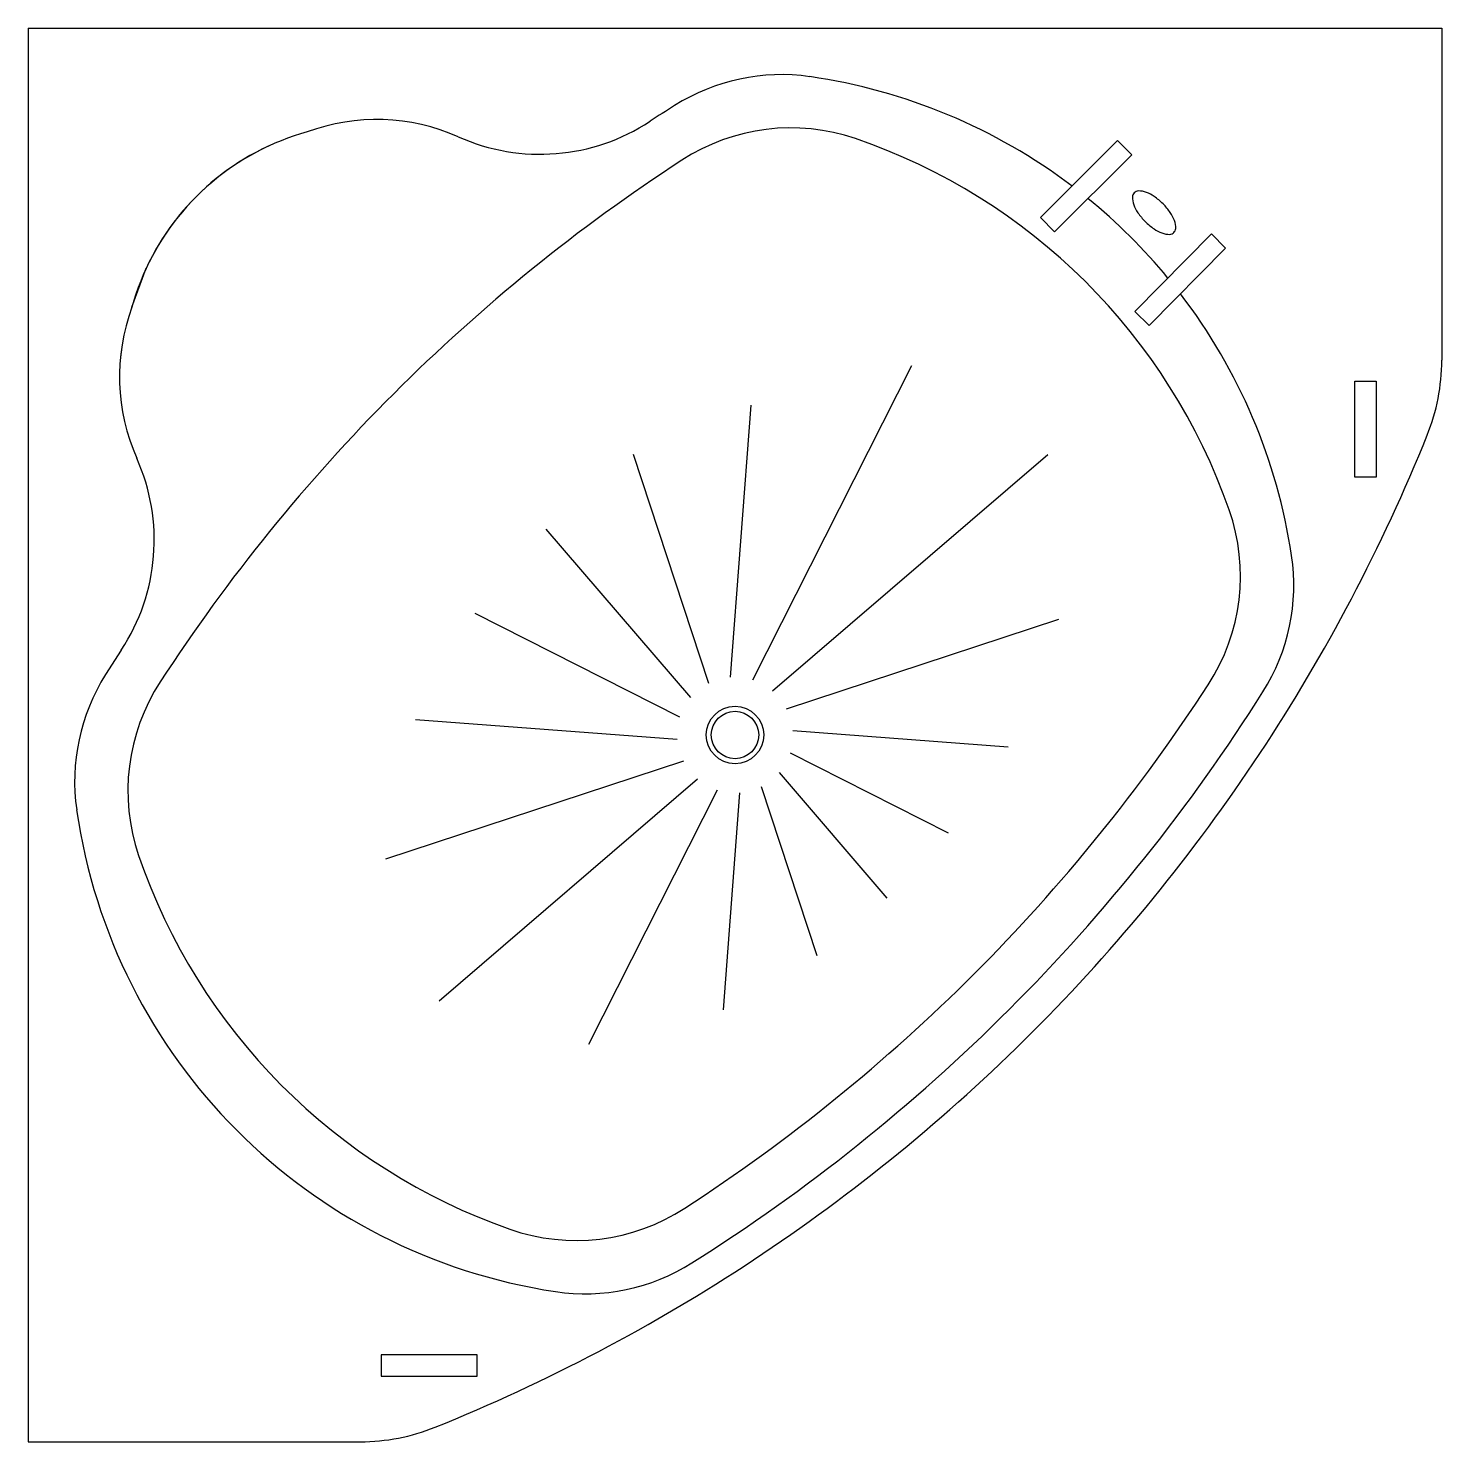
# Model space of a CAD drawing. Extents: x 0 to 142, y 0 to 141.
import ezdxf

# ---------------------------------------------------------------- set-up
doc = ezdxf.new("R2010")
doc.units = 0
doc.header["$LTSCALE"] = 50
doc.header["$MEASUREMENT"] = 0
doc.layers.get('0').update_dxf_attribs({"linetype": 'CONTINUOUS'})

msp = doc.modelspace()

# ---------------------------------------------------------------- linework, layer by layer
at = {"color": 0, "linetype": 'ByBlock'}
for p, q in [((0, 141.5), (141.5, 141.5)), ((0, 141.5), (0, 0)), ((141.5, 141.5), (141.5, 108.26)), ((42.55, 130.41), (42.55, 130.41)), ((109.04, 130.26), (101.32, 122.54)), ((109.04, 130.26), (110.46, 128.84)), ((110.46, 128.84), (102.74, 121.12)), ((101.32, 122.54), (102.74, 121.12)), ((118.44, 120.91), (110.77, 113.14)), ((119.87, 119.5), (118.44, 120.91)), ((119.87, 119.5), (112.2, 111.73)), ((10.37, 113.57), (11.8, 117.48)), ((112.2, 111.73), (110.77, 113.14)), ((72.55, 76.26), (88.45, 107.73)), ((70.3, 76.53), (72.36, 103.78)), ((11.09, 98.95), (11.09, 98.95)), ((68.12, 75.92), (60.6, 98.82)), ((74.52, 75.16), (102.06, 98.83)), ((66.34, 74.52), (51.86, 91.37)), ((65.24, 72.55), (44.74, 82.91)), ((75.92, 73.38), (103.17, 82.33)), ((9.31, 79.25), (7.73, 76.8)), ((64.97, 70.3), (38.75, 72.28)), ((76.53, 71.2), (98.1, 69.57)), ((65.58, 68.12), (35.76, 58.33)), ((76.26, 68.95), (92.09, 60.96)), ((75.16, 66.98), (85.96, 54.42)), ((66.98, 66.34), (41.13, 44.12)), ((68.95, 65.24), (56.07, 39.75)), ((73.38, 65.58), (78.93, 48.69)), ((71.2, 64.97), (69.56, 43.23)), ((0, 0), (33.24, 0))]:
    msp.add_line(p, q, dxfattribs=at)
msp.add_lwpolyline([(111.82, 122.15, 0.045828), (112.7, 121.42, 0.059417), (113.48, 121.01, 0.101135), (114.28, 120.87, 0.188966), (114.69, 121.05, 0.188966), (114.87, 121.46, 0.101135), (114.74, 122.26, 0.059417), (114.33, 123.05, 0.045828), (113.6, 123.93, 0.045828), (112.71, 124.66, 0.059417), (111.93, 125.07, 0.101135), (111.13, 125.21, 0.188966), (110.72, 125.03, 0.188966), (110.54, 124.62, 0.101135), (110.67, 123.82, 0.059417), (111.08, 123.03, 0.045828)], format="xyb", close=True, dxfattribs=at)
for points in [[(132.8, 96.56), (132.8, 106.16), (134.94, 106.16), (134.94, 96.56)], [(44.94, 8.7), (35.34, 8.7), (35.34, 6.56), (44.94, 6.56)]]:
    msp.add_lwpolyline(points, close=True, dxfattribs=at)
for radius in [2.87, 2.37]:
    msp.add_circle((70.75, 70.75), radius, dxfattribs=at)
for centre, radius, start, end in [((75.4, 116.86), 20, 81.7845, 122.3127), ((70.11, 80.25), 56.99, 52.8959, 81.7845), ((162.81, -21.35), 183.54, 122.3127, 123.2244), ((34.88, 112.32), 20.05, 65.9648, 110.3117), ((51.23, 148.94), 20.05, 245.9234, 303.3302), ((34.58, 106.92), 25.1, 105.3785, 155.1297), ((76.34, 111.53), 20, 71.1029, 123.0555), ((63.27, 73.37), 60.33, 19.2658, 71.1029), ((34.58, 106.92), 25.1, 114.8703, 164.6215), ((162.81, -21.35), 178.54, 123.0555, 134.992), ((70.11, 80.25), 56.99, 39.4936, 50.8707), ((70.11, 80.25), 56.99, 8.5471, 37.4683), ((29.18, 106.62), 20.05, 159.6883, 204.0352), ((29.18, 106.62), 20.05, 159.7118, 204.0352), ((121.5, 108.26), 20, 338.0297, 0), ((162.85, -21.31), 178.54, 135.008, 146.9445), ((-26.45, 167.95), 179.54, 315, 338.0297), ((-7.44, 90.27), 20.05, 326.6698, 24.0766), ((101.35, 86.68), 20, 326.9864, 19.2658), ((106.69, 85.75), 20, 327.7331, 8.5471), ((24.64, 66.1), 20, 147.6873, 188.2155), ((29.97, 65.16), 20, 146.9445, 198.8971), ((-31.59, 173.05), 178.54, 315.008, 326.9864), ((-31.59, 173.05), 183.54, 315.0078, 327.7331), ((61.25, 71.39), 56.99, 188.2155, 261.4529), ((68.13, 78.23), 60.33, 198.8971, 250.7342), ((-31.55, 173.09), 178.54, 303.0136, 314.992), ((-31.55, 173.09), 183.54, 302.2669, 314.9922), ((-26.45, 167.95), 179.54, 291.9703, 315), ((54.82, 40.15), 20, 250.7342, 303.0136), ((55.75, 34.81), 20, 261.4529, 302.2669), ((33.24, 20), 20, 270, 291.9703)]:
    msp.add_arc(centre, radius, start, end, dxfattribs=at)

doc.saveas('drawing.dxf')
